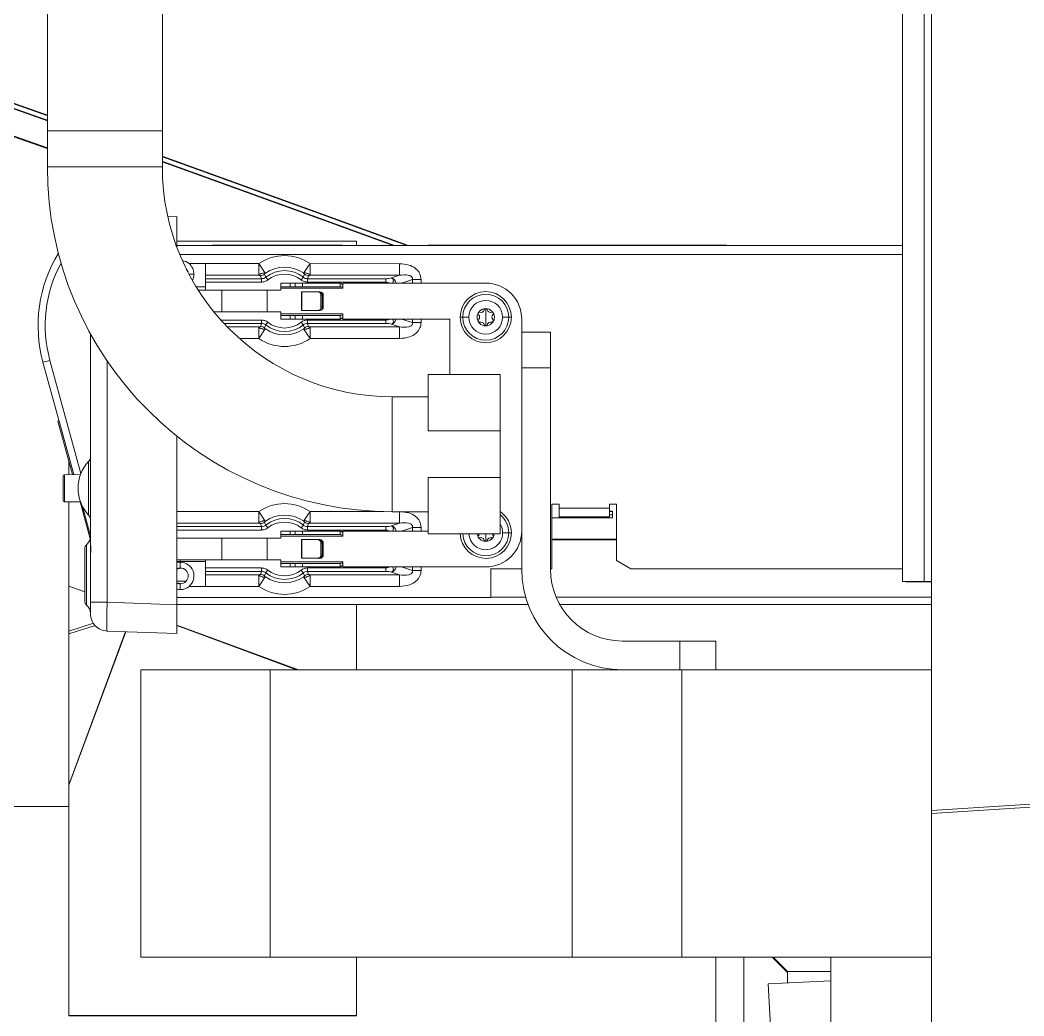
# Model space of a CAD drawing. Header units: millimetres. Extents: x -16985 to -606, y 2122 to 9380.
# Drawn here: x -7580.3 to -7440.7, y 5770 to 5908.6 of the extents above; entities that cross this region are included whole.
import ezdxf

# ---------------------------------------------------------------- set-up
doc = ezdxf.new("R2010")
doc.units = ezdxf.units.MM
doc.linetypes.add('K5LT32768', pattern=[0])
doc.linetypes.add('K5LT_THIN', pattern=[0])

msp = doc.modelspace()

# ---------------------------------------------------------------- linework, layer by layer
at = {"color": 7, "linetype": 'K5LT_THIN', "lineweight": 18}
for p, q in [((-7453.55, 5798.59), (-7453.55, 6956.01)), ((-7457.55, 5830.46), (-7457.55, 6074.58)), ((-7454.55, 5830.48), (-7454.55, 6074.71)), ((-7576.55, 5933.19), (-7576.55, 5893.19)), ((-7560.55, 5893.19), (-7560.55, 5933.19)), ((-7576.55, 5893.19), (-7576.55, 5888.19)), ((-7560.55, 5888.19), (-7560.55, 5893.19)), ((-7559.78, 5881.2), (-7558.55, 5881.25)), ((-7558.55, 5881.25), (-7558.55, 5877.25)), ((-7533.55, 5877.84), (-7558.55, 5877.84)), ((-7533.55, 5877.84), (-7533.55, 5877.25)), ((-7558.55, 5877.05), (-7558.55, 5877.25)), ((-7558.55, 5877.25), (-7457.55, 5877.25)), ((-7553.55, 5877.3), (-7553.55, 5877.25)), ((-7550.55, 5877.3), (-7553.55, 5877.3)), ((-7550.55, 5877.3), (-7550.55, 5877.25)), ((-7538.55, 5877.3), (-7550.55, 5877.3)), ((-7538.55, 5877.3), (-7538.55, 5877.25)), ((-7535.55, 5877.3), (-7538.55, 5877.3)), ((-7535.55, 5877.3), (-7535.55, 5877.25)), ((-7521.55, 5877.3), (-7523.55, 5877.3)), ((-7523.55, 5877.3), (-7523.55, 5877.25)), ((-7521.55, 5877.3), (-7521.55, 5877.25)), ((-7484.05, 5877.3), (-7521.55, 5877.3)), ((-7482.05, 5877.3), (-7484.05, 5877.3)), ((-7484.05, 5877.3), (-7484.05, 5877.25)), ((-7482.05, 5877.3), (-7482.05, 5877.25)), ((-7554.55, 5874.71), (-7556.84, 5874.71)), ((-7547.14, 5874.71), (-7554.55, 5874.71)), ((-7554.55, 5874.71), (-7554.55, 5871.5)), ((-7547.14, 5873.09), (-7547.14, 5874.71)), ((-7547.14, 5874.71), (-7546.22, 5873.37)), ((-7539.97, 5874.71), (-7540.89, 5873.37)), ((-7527.53, 5874.7), (-7539.97, 5874.71)), ((-7539.97, 5873.09), (-7539.97, 5874.71)), ((-7527.53, 5873.09), (-7527.53, 5874.7)), ((-7547.14, 5873.09), (-7554.55, 5873.09)), ((-7554.55, 5872.61), (-7546.76, 5872.61)), ((-7554.55, 5872.13), (-7546.76, 5872.13)), ((-7546.9, 5873.03), (-7546.76, 5872.61)), ((-7546.76, 5872.13), (-7546.76, 5872.61)), ((-7546.34, 5873.22), (-7546.17, 5872.81)), ((-7545.88, 5872.44), (-7546.17, 5872.81)), ((-7544.05, 5872), (-7544.05, 5871.5)), ((-7542.75, 5872), (-7544.05, 5872)), ((-7542.75, 5872), (-7542.75, 5871.5)), ((-7542.05, 5872), (-7542.75, 5872)), ((-7541.05, 5872), (-7542.05, 5872)), ((-7542.05, 5872), (-7542.05, 5871.5)), ((-7541.05, 5872), (-7541.05, 5871.5)), ((-7535.81, 5872), (-7541.05, 5872)), ((-7540.77, 5873.22), (-7540.94, 5872.81)), ((-7540.2, 5873.03), (-7540.35, 5872.61)), ((-7540.35, 5872.61), (-7529.47, 5872.61)), ((-7540.35, 5872.13), (-7540.35, 5872.61)), ((-7540.35, 5872.13), (-7529.47, 5872.13)), ((-7527.53, 5873.09), (-7539.97, 5873.09)), ((-7535.81, 5872), (-7535.81, 5871.5)), ((-7535.43, 5872), (-7535.43, 5871.5)), ((-7515.55, 5872), (-7535.43, 5872)), ((-7529.47, 5872.13), (-7529.47, 5872.61)), ((-7528.67, 5872.72), (-7527.53, 5873.09)), ((-7525.75, 5872.49), (-7524.55, 5872.49)), ((-7524.55, 5872), (-7524.55, 5872.49)), ((-7554.55, 5871.5), (-7555.86, 5871.5)), ((-7555.55, 5871), (-7554.55, 5871)), ((-7555.54, 5871), (-7552.26, 5871)), ((-7554.55, 5871.5), (-7554.55, 5871)), ((-7552.26, 5871), (-7552.26, 5868)), ((-7552.26, 5871), (-7545.95, 5871)), ((-7545.95, 5871), (-7545.95, 5868)), ((-7545.95, 5871), (-7544.05, 5871)), ((-7542.75, 5871.5), (-7544.05, 5871.5)), ((-7544.05, 5871.5), (-7544.05, 5871.3)), ((-7544.05, 5871.3), (-7535.43, 5871.3)), ((-7544.05, 5871.3), (-7544.05, 5871)), ((-7542.05, 5871.5), (-7542.75, 5871.5)), ((-7541.05, 5871.5), (-7542.05, 5871.5)), ((-7541.19, 5868.2), (-7541.19, 5870.8)), ((-7541.12, 5870.8), (-7541.19, 5870.8)), ((-7541.12, 5868.2), (-7541.12, 5870.8)), ((-7541.12, 5870.8), (-7538.94, 5870.8)), ((-7535.81, 5871.5), (-7541.05, 5871.5)), ((-7538.77, 5870.8), (-7538.94, 5870.8)), ((-7538.77, 5870.8), (-7538.65, 5870.8)), ((-7535.43, 5871.4), (-7535.43, 5871.5)), ((-7535.43, 5871.3), (-7535.43, 5871.4)), ((-7538.48, 5868.7), (-7538.48, 5870.3)), ((-7538.3, 5870.3), (-7538.48, 5870.3)), ((-7538.3, 5868.7), (-7538.3, 5870.3)), ((-7538.15, 5870.3), (-7538.15, 5868.7)), ((-7553.38, 5868), (-7552.26, 5868)), ((-7552.26, 5868), (-7545.95, 5868)), ((-7545.95, 5868), (-7544.05, 5868)), ((-7544.05, 5868), (-7544.05, 5867.7)), ((-7544.05, 5867.5), (-7544.05, 5867.7)), ((-7535.43, 5867.7), (-7544.05, 5867.7)), ((-7541.12, 5868.2), (-7541.19, 5868.2)), ((-7541.12, 5868.2), (-7538.94, 5868.2)), ((-7538.77, 5868.2), (-7538.94, 5868.2)), ((-7538.65, 5868.2), (-7538.77, 5868.2)), ((-7538.3, 5868.7), (-7538.48, 5868.7)), ((-7535.43, 5867.7), (-7535.43, 5867.59)), ((-7515.55, 5868.45), (-7515.55, 5867.25)), ((-7546.9, 5865.96), (-7546.76, 5866.38)), ((-7546.76, 5866.86), (-7546.76, 5866.38)), ((-7544.05, 5867), (-7544.05, 5867.5)), ((-7542.75, 5867.5), (-7544.05, 5867.5)), ((-7542.75, 5867), (-7544.05, 5867)), ((-7542.75, 5867.5), (-7542.75, 5867)), ((-7542.05, 5867.5), (-7542.75, 5867.5)), ((-7542.05, 5867), (-7542.75, 5867)), ((-7542.05, 5867.5), (-7542.05, 5867)), ((-7541.05, 5867.5), (-7542.05, 5867.5)), ((-7541.05, 5867), (-7542.05, 5867)), ((-7541.23, 5866.55), (-7540.94, 5866.18)), ((-7535.81, 5867.5), (-7541.05, 5867.5)), ((-7541.05, 5867.5), (-7541.05, 5867)), ((-7535.81, 5867), (-7541.05, 5867)), ((-7529.47, 5866.86), (-7540.35, 5866.86)), ((-7540.35, 5866.86), (-7540.35, 5866.38)), ((-7529.47, 5866.38), (-7540.35, 5866.38)), ((-7540.2, 5865.96), (-7540.35, 5866.38)), ((-7535.81, 5867), (-7535.81, 5867.5)), ((-7535.43, 5867.59), (-7535.43, 5867.5)), ((-7535.43, 5867.5), (-7535.43, 5867)), ((-7535.43, 5867), (-7520.55, 5867)), ((-7529.47, 5866.86), (-7529.47, 5866.38)), ((-7527.53, 5865.9), (-7528.67, 5866.27)), ((-7525.75, 5866.51), (-7524.55, 5866.51)), ((-7524.55, 5866.5), (-7524.55, 5867)), ((-7520.55, 5867), (-7520.55, 5859.28)), ((-7519.11, 5867.25), (-7518.76, 5867.25)), ((-7518.76, 5867.25), (-7517.9, 5867.25)), ((-7515.55, 5866.05), (-7515.55, 5867.25)), ((-7512.35, 5867.25), (-7513.2, 5867.25)), ((-7512, 5867.25), (-7512.35, 5867.25)), ((-7510.55, 5865.19), (-7510.55, 5867)), ((-7570.55, 5836.2), (-7570.55, 5864.95)), ((-7547.14, 5865.9), (-7547.14, 5864.29)), ((-7547.14, 5864.29), (-7546.22, 5865.62)), ((-7546.34, 5865.77), (-7546.17, 5866.18)), ((-7540.77, 5865.77), (-7540.94, 5866.18)), ((-7539.97, 5864.29), (-7540.89, 5865.62)), ((-7539.97, 5865.9), (-7539.97, 5864.29)), ((-7539.97, 5865.9), (-7527.53, 5865.9)), ((-7527.53, 5865.9), (-7527.53, 5864.29)), ((-7510.55, 5865.19), (-7506.55, 5865.19)), ((-7510.55, 5860.19), (-7510.55, 5865.19)), ((-7506.55, 5865.19), (-7506.55, 5860.19)), ((-7539.97, 5864.29), (-7527.53, 5864.29)), ((-7577.39, 5861.94), (-7577.39, 5861.94)), ((-7576.19, 5861.25), (-7577.16, 5860.99)), ((-7572.88, 5845.34), (-7577.16, 5860.99)), ((-7513.55, 5859.28), (-7523.55, 5859.28)), ((-7510.55, 5832.19), (-7510.55, 5860.19)), ((-7506.55, 5860.19), (-7510.55, 5860.19)), ((-7506.55, 5832.19), (-7506.55, 5860.19)), ((-7523.55, 5856.19), (-7528.55, 5856.19)), ((-7575.08, 5852.8), (-7574.93, 5852.84)), ((-7573.03, 5845.34), (-7575.08, 5852.8)), ((-7523.55, 5851.44), (-7513.55, 5851.44)), ((-7513.55, 5844.93), (-7513.55, 5851.44)), ((-7558.55, 5827.24), (-7558.55, 5850.72)), ((-7573.55, 5845.33), (-7573.55, 5847.24)), ((-7570.82, 5839.71), (-7570.82, 5847.18)), ((-7571.95, 5845.35), (-7574.16, 5845.33)), ((-7574.16, 5841.57), (-7574.16, 5845.33)), ((-7574.35, 5841.77), (-7574.35, 5845.13)), ((-7513.55, 5844.93), (-7523.55, 5844.93)), ((-7574.16, 5841.57), (-7571.95, 5841.55)), ((-7573.55, 5799.17), (-7573.55, 5841.56)), ((-7571.91, 5841.24), (-7572, 5841.55)), ((-7570.59, 5836.4), (-7571.91, 5841.24)), ((-7505.35, 5841.25), (-7506.35, 5841.25)), ((-7506.35, 5841.25), (-7506.35, 5832.25)), ((-7505.35, 5840.7), (-7505.35, 5841.25)), ((-7497.35, 5841.25), (-7498.35, 5841.25)), ((-7498.35, 5841.25), (-7498.35, 5840.7)), ((-7497.35, 5833.4), (-7497.35, 5841.25)), ((-7570.55, 5836.83), (-7571.67, 5840.93)), ((-7547.14, 5838.59), (-7547.14, 5840.21)), ((-7547.14, 5840.21), (-7546.22, 5838.87)), ((-7539.97, 5840.21), (-7540.89, 5838.87)), ((-7539.97, 5838.59), (-7539.97, 5840.21)), ((-7528.55, 5840.19), (-7523.55, 5840.19)), ((-7527.53, 5838.59), (-7527.53, 5840.2)), ((-7505.35, 5840.7), (-7498.35, 5840.7)), ((-7505.35, 5839.45), (-7505.35, 5840.7)), ((-7498.35, 5840.7), (-7498.35, 5839.45)), ((-7498.35, 5840.24), (-7497.91, 5840.24)), ((-7498.35, 5840.2), (-7497.91, 5840.2)), ((-7498.35, 5839.76), (-7497.91, 5839.76)), ((-7498.35, 5839.76), (-7497.91, 5839.76)), ((-7497.91, 5840.24), (-7497.91, 5839.35)), ((-7546.9, 5838.53), (-7546.76, 5838.11)), ((-7546.34, 5838.72), (-7546.17, 5838.31)), ((-7540.77, 5838.72), (-7540.94, 5838.31)), ((-7540.2, 5838.53), (-7540.35, 5838.11)), ((-7527.53, 5838.59), (-7539.97, 5838.59)), ((-7528.67, 5838.22), (-7527.53, 5838.59)), ((-7497.91, 5839.35), (-7506.35, 5839.35)), ((-7505.35, 5839.45), (-7498.35, 5839.45)), ((-7504.68, 5839.45), (-7504.68, 5839.35)), ((-7499.68, 5839.35), (-7499.68, 5839.45)), ((-7499.68, 5839.45), (-7499.68, 5839.35)), ((-7546.76, 5837.63), (-7546.76, 5838.11)), ((-7545.88, 5837.94), (-7546.17, 5838.31)), ((-7544.05, 5837.5), (-7544.05, 5837)), ((-7542.75, 5837.5), (-7544.05, 5837.5)), ((-7542.75, 5837), (-7544.05, 5837)), ((-7544.05, 5837), (-7544.05, 5836.8)), ((-7542.75, 5837.5), (-7542.75, 5837)), ((-7542.05, 5837.5), (-7542.75, 5837.5)), ((-7542.05, 5837), (-7542.75, 5837)), ((-7542.05, 5837.5), (-7542.05, 5837)), ((-7541.05, 5837.5), (-7542.05, 5837.5)), ((-7541.05, 5837), (-7542.05, 5837)), ((-7541.05, 5837.5), (-7541.05, 5837)), ((-7535.81, 5837.5), (-7541.05, 5837.5)), ((-7535.81, 5837), (-7541.05, 5837)), ((-7540.35, 5838.11), (-7529.47, 5838.11)), ((-7540.35, 5837.63), (-7540.35, 5838.11)), ((-7540.35, 5837.63), (-7529.47, 5837.63)), ((-7535.81, 5837.5), (-7535.81, 5837)), ((-7535.43, 5837.5), (-7523.55, 5837.5)), ((-7535.43, 5837), (-7535.43, 5837.5)), ((-7535.43, 5836.9), (-7535.43, 5837)), ((-7529.47, 5837.63), (-7529.47, 5838.11)), ((-7525.75, 5837.99), (-7524.55, 5837.99)), ((-7524.55, 5837.5), (-7524.55, 5837.99)), ((-7513.55, 5837.1), (-7523.55, 5837.1)), ((-7515.55, 5836.05), (-7515.55, 5837.1)), ((-7512.35, 5837.25), (-7513.2, 5837.25)), ((-7512, 5837.25), (-7512.35, 5837.25)), ((-7571.08, 5835.59), (-7571.08, 5827.2)), ((-7570.55, 5835), (-7570.55, 5836.21)), ((-7558.55, 5836.5), (-7552.26, 5836.5)), ((-7552.26, 5836.5), (-7552.26, 5833.5)), ((-7552.26, 5836.5), (-7545.95, 5836.5)), ((-7545.95, 5836.5), (-7545.95, 5833.5)), ((-7545.95, 5836.5), (-7544.05, 5836.5)), ((-7535.43, 5836.8), (-7544.05, 5836.8)), ((-7544.05, 5836.5), (-7544.05, 5836.8)), ((-7541.19, 5836.3), (-7541.19, 5833.7)), ((-7541.12, 5836.3), (-7541.19, 5836.3)), ((-7541.12, 5836.3), (-7541.12, 5833.7)), ((-7541.12, 5836.3), (-7538.94, 5836.3)), ((-7538.77, 5836.3), (-7538.94, 5836.3)), ((-7538.65, 5836.3), (-7538.77, 5836.3)), ((-7538.48, 5835.8), (-7538.48, 5834.2)), ((-7538.3, 5835.8), (-7538.48, 5835.8)), ((-7538.3, 5835.8), (-7538.3, 5834.2)), ((-7538.15, 5834.2), (-7538.15, 5835.8)), ((-7535.43, 5836.8), (-7535.43, 5836.9)), ((-7571.35, 5834.99), (-7571.35, 5827.81)), ((-7570.55, 5833.79), (-7570.55, 5835)), ((-7538.3, 5834.2), (-7538.48, 5834.2)), ((-7570.55, 5827.58), (-7570.55, 5833.79)), ((-7558.55, 5833.5), (-7552.26, 5833.5)), ((-7558.55, 5833.25), (-7554.55, 5833.25)), ((-7558.05, 5833.25), (-7558.05, 5833.5)), ((-7554.55, 5833.25), (-7558.05, 5833.25)), ((-7558.05, 5833.15), (-7558.05, 5832.35)), ((-7554.55, 5833.25), (-7554.55, 5833.5)), ((-7554.55, 5833.25), (-7554.55, 5829.79)), ((-7552.26, 5833.5), (-7545.95, 5833.5)), ((-7545.95, 5833.5), (-7544.05, 5833.5)), ((-7544.05, 5833.2), (-7544.05, 5833.5)), ((-7544.05, 5833), (-7544.05, 5833.2)), ((-7544.05, 5833.2), (-7535.43, 5833.2)), ((-7544.05, 5832.5), (-7544.05, 5833)), ((-7542.75, 5833), (-7544.05, 5833)), ((-7542.75, 5833), (-7542.75, 5832.5)), ((-7542.05, 5833), (-7542.75, 5833)), ((-7542.05, 5833), (-7542.05, 5832.5)), ((-7541.05, 5833), (-7542.05, 5833)), ((-7541.12, 5833.7), (-7541.19, 5833.7)), ((-7541.12, 5833.7), (-7538.94, 5833.7)), ((-7535.81, 5833), (-7541.05, 5833)), ((-7541.05, 5833), (-7541.05, 5832.5)), ((-7538.77, 5833.7), (-7538.94, 5833.7)), ((-7538.77, 5833.7), (-7538.65, 5833.7)), ((-7535.81, 5832.5), (-7535.81, 5833)), ((-7535.43, 5833.2), (-7535.43, 5833.09)), ((-7535.43, 5833.09), (-7535.43, 5833)), ((-7535.43, 5832.5), (-7535.43, 5833)), ((-7497.35, 5833.4), (-7495.35, 5832.25)), ((-7546.76, 5832.36), (-7554.55, 5832.36)), ((-7546.76, 5831.88), (-7554.55, 5831.88)), ((-7554.55, 5831.4), (-7547.14, 5831.4)), ((-7547.14, 5831.4), (-7547.14, 5829.79)), ((-7546.9, 5831.46), (-7546.76, 5831.88)), ((-7546.76, 5832.36), (-7546.76, 5831.88)), ((-7546.34, 5831.27), (-7546.17, 5831.68)), ((-7542.75, 5832.5), (-7544.05, 5832.5)), ((-7542.05, 5832.5), (-7542.75, 5832.5)), ((-7541.05, 5832.5), (-7542.05, 5832.5)), ((-7541.23, 5832.05), (-7540.94, 5831.68)), ((-7535.81, 5832.5), (-7541.05, 5832.5)), ((-7540.77, 5831.27), (-7540.94, 5831.68)), ((-7529.47, 5832.36), (-7540.35, 5832.36)), ((-7540.35, 5832.36), (-7540.35, 5831.88)), ((-7529.47, 5831.88), (-7540.35, 5831.88)), ((-7540.2, 5831.46), (-7540.35, 5831.88)), ((-7539.97, 5831.4), (-7539.97, 5829.79)), ((-7539.97, 5831.4), (-7527.53, 5831.4)), ((-7515.55, 5832.5), (-7535.43, 5832.5)), ((-7529.47, 5832.36), (-7529.47, 5831.88)), ((-7527.53, 5831.4), (-7528.67, 5831.77)), ((-7527.53, 5831.4), (-7527.53, 5829.79)), ((-7525.75, 5832.01), (-7524.55, 5832.01)), ((-7524.55, 5832), (-7524.55, 5832.5)), ((-7514.85, 5832.25), (-7510.55, 5832.25)), ((-7514.85, 5828.25), (-7514.85, 5832.25)), ((-7506.55, 5832.25), (-7506.35, 5832.25)), ((-7495.35, 5832.25), (-7457.55, 5832.25)), ((-7557.21, 5830.54), (-7558.55, 5830.54)), ((-7558.05, 5829.35), (-7558.05, 5830.15)), ((-7547.14, 5829.79), (-7546.22, 5831.12)), ((-7539.97, 5829.79), (-7540.89, 5831.12)), ((-7454.55, 5830.46), (-7454.55, 5830.48)), ((-7571.35, 5829.04), (-7573.55, 5829.83)), ((-7556.84, 5829.79), (-7554.55, 5829.79)), ((-7554.55, 5829.79), (-7547.14, 5829.79)), ((-7539.97, 5829.79), (-7527.53, 5829.79)), ((-7570.55, 5827.58), (-7568.24, 5827.58)), ((-7570.55, 5825.98), (-7570.55, 5827.58)), ((-7568.24, 5827.58), (-7558.55, 5827.24)), ((-7558.55, 5828.25), (-7514.85, 5828.25)), ((-7509.66, 5827.27), (-7558.55, 5827.27)), ((-7553.95, 5827.26), (-7558.55, 5827.26)), ((-7558.55, 5827.24), (-7558.55, 5823.25)), ((-7553.95, 5827.26), (-7552.7, 5827.26)), ((-7553.95, 5827.26), (-7553.95, 5827.26)), ((-7536.7, 5827.26), (-7552.7, 5827.26)), ((-7536.7, 5827.26), (-7535.45, 5827.26)), ((-7509.66, 5827.26), (-7535.45, 5827.26)), ((-7535.45, 5827.26), (-7535.45, 5827.26)), ((-7533.55, 5827.26), (-7533.55, 5818.19)), ((-7453.55, 5827.27), (-7505.26, 5827.27)), ((-7453.55, 5827.26), (-7505.26, 5827.26)), ((-7573.55, 5823.56), (-7570.12, 5824.69)), ((-7573.55, 5823.17), (-7569.91, 5824.36)), ((-7541.61, 5818.19), (-7558.55, 5824.39)), ((-7541.86, 5818.19), (-7558.55, 5824.37)), ((-7565.67, 5823.5), (-7573.55, 5802.19)), ((-7565.65, 5823.49), (-7573.55, 5802.15)), ((-7568.24, 5823.58), (-7558.55, 5823.25)), ((-7488.55, 5822.19), (-7496.55, 5822.19)), ((-7488.55, 5818.19), (-7488.55, 5822.19)), ((-7488.55, 5822.19), (-7483.55, 5822.19)), ((-7483.55, 5822.19), (-7483.55, 5818.19)), ((-7563.55, 5818.19), (-7563.55, 5778.19)), ((-7545.55, 5818.19), (-7563.55, 5818.19)), ((-7545.55, 5818.19), (-7545.55, 5778.19)), ((-7503.55, 5818.19), (-7545.55, 5818.19)), ((-7503.55, 5818.19), (-7503.55, 5778.19)), ((-7488.27, 5818.19), (-7503.55, 5818.19)), ((-7488.27, 5818.19), (-7488.27, 5778.19)), ((-7453.55, 5818.19), (-7488.27, 5818.19)), ((-7392.35, 5802.54), (-7453.55, 5798.59)), ((-7453.55, 5798.19), (-7392.35, 5802.15)), ((-7740.5, 5799.17), (-7573.55, 5799.17)), ((-7573.55, 5770.04), (-7573.55, 5799.17)), ((-7453.55, 5798.19), (-7453.55, 5798.59)), ((-7453.55, 4757.04), (-7453.55, 5798.19)), ((-7545.55, 5778.19), (-7563.55, 5778.19)), ((-7503.55, 5778.19), (-7545.55, 5778.19)), ((-7533.55, 5778.19), (-7533.55, 5770.04)), ((-7488.27, 5778.19), (-7503.55, 5778.19)), ((-7453.55, 5778.19), (-7488.27, 5778.19)), ((-7483.55, 5778.19), (-7483.55, 5762.56)), ((-7475.7, 5778.19), (-7473.55, 5776.05)), ((-7473.55, 5776.19), (-7475.55, 5778.19)), ((-7467.52, 5449.19), (-7467.52, 5778.19)), ((-7467.52, 5778.19), (-7453.55, 5778.19)), ((-7467.52, 5776.19), (-7473.55, 5776.19)), ((-7473.55, 5776.05), (-7473.55, 5774.6)), ((-7476.25, 5774.46), (-7467.52, 5774.92)), ((-7471.49, 5683.64), (-7476.25, 5774.46)), ((-7573.55, 5770.07), (-7533.55, 5770.07)), ((-7533.55, 5770.04), (-7573.55, 5770.04))]:
    msp.add_line(p, q, dxfattribs=at)
at = {"color": 8, "linetype": 'K5LT32768', "lineweight": 15, "true_color": 0x808080}
for p, q in [((-7576.55, 5893.19), (-7560.55, 5893.19)), ((-7576.55, 5888.19), (-7560.55, 5888.19)), ((-7558.63, 5877.25), (-7558.55, 5877.25)), ((-7558.14, 5876), (-7457.55, 5876)), ((-7556.15, 5873.25), (-7556.85, 5873.25)), ((-7527.26, 5872), (-7525.75, 5872.49)), ((-7525.75, 5872), (-7525.75, 5872.49)), ((-7546.76, 5866.86), (-7552.41, 5866.86)), ((-7546.76, 5866.38), (-7551.98, 5866.38)), ((-7525.75, 5866.51), (-7527.26, 5867)), ((-7525.75, 5866.51), (-7525.75, 5867)), ((-7551.52, 5865.9), (-7547.14, 5865.9)), ((-7549.83, 5864.29), (-7547.14, 5864.29)), ((-7576.19, 5861.25), (-7571.89, 5845.5)), ((-7568.24, 5827.58), (-7568.24, 5861.18)), ((-7528.55, 5840.19), (-7528.55, 5856.19)), ((-7547.14, 5840.21), (-7558.55, 5840.21)), ((-7529.8, 5840.2), (-7539.97, 5840.21)), ((-7547.14, 5838.59), (-7558.55, 5838.59)), ((-7558.55, 5838.11), (-7546.76, 5838.11)), ((-7558.55, 5837.63), (-7546.76, 5837.63)), ((-7527.26, 5837.5), (-7525.75, 5837.99)), ((-7525.75, 5837.5), (-7525.75, 5837.99)), ((-7497.35, 5836.36), (-7506.35, 5836.36)), ((-7497.35, 5836.27), (-7506.35, 5836.27)), ((-7558.55, 5833.08), (-7558.05, 5833.15)), ((-7525.75, 5832.01), (-7527.26, 5832.5)), ((-7525.75, 5832.01), (-7525.75, 5832.5)), ((-7553.95, 5827.26), (-7553.95, 5827.26)), ((-7510, 5828.27), (-7514.85, 5828.27)), ((-7453.55, 5828.27), (-7505.76, 5828.27)), ((-7479.65, 5762.76), (-7479.65, 5778.19))]:
    msp.add_line(p, q, dxfattribs=at)
at = {"color": 7, "linetype": 'K5LT_THIN', "const_width": 0.18}
for points in [[(-7576.55, 5895.34), (-7580.26, 5896.65), (-7622.75, 5911.52), (-7665.38, 5926.02), (-7708.12, 5940.16), (-7750.99, 5953.93), (-7793.97, 5967.33), (-7837.07, 5980.37), (-7880.27, 5993.03), (-7923.58, 6005.32), (-7967, 6017.24), (-8010.52, 6028.79), (-8054.13, 6039.96), (-8097.84, 6050.76), (-8141.64, 6061.19), (-8185.53, 6071.24), (-8229.5, 6080.91), (-8269.55, 6089.38)], [(-7576.55, 5894.63), (-7580.25, 5895.94), (-7622.75, 5910.81), (-7665.37, 5925.31), (-7708.11, 5939.45), (-7750.98, 5953.22), (-7793.96, 5966.62), (-7837.05, 5979.65), (-7880.26, 5992.32), (-7923.57, 6004.61), (-7966.98, 6016.53), (-8010.5, 6028.07), (-8054.11, 6039.25), (-8097.82, 6050.05), (-8141.61, 6060.47), (-8185.5, 6070.52), (-8229.47, 6080.19), (-8269.55, 6088.66)], [(-7576.55, 5890.79), (-7616.33, 5904.74), (-7659.23, 5919.39), (-7702.26, 5933.67), (-7745.42, 5947.58), (-7788.68, 5961.11), (-7832.07, 5974.27), (-7875.57, 5987.06), (-7919.17, 5999.47), (-7962.89, 6011.5), (-8006.7, 6023.15), (-8050.61, 6034.43), (-8094.62, 6045.32), (-8138.73, 6055.83), (-8182.92, 6065.97), (-8227.19, 6075.71), (-8269.55, 6084.67)], [(-8269.55, 6084.64), (-8227.19, 6075.69), (-8182.92, 6065.94), (-8138.73, 6055.81), (-8094.62, 6045.29), (-8050.61, 6034.4), (-8006.7, 6023.13), (-7962.89, 6011.47), (-7919.17, 5999.44), (-7875.57, 5987.03), (-7832.07, 5974.25), (-7788.68, 5961.09), (-7745.42, 5947.55), (-7702.26, 5933.65), (-7659.23, 5919.37), (-7616.33, 5904.71), (-7576.55, 5890.76)], [(-7526.48, 5877.25), (-7537.89, 5881.42), (-7560.55, 5889.62)], [(-7528.4, 5877.25), (-7537.89, 5880.71), (-7560.55, 5888.91)], [(-7557.22, 5873.96), (-7557.04, 5873.67), (-7556.98, 5873.5)], [(-7558.55, 5832.23), (-7558.48, 5832.26), (-7558.05, 5832.35)], [(-7558.05, 5830.15), (-7558.48, 5830.23), (-7558.55, 5830.27)]]:
    msp.add_lwpolyline(points, dxfattribs=at)
at = {"color": 7, "linetype": 'K5LT_THIN', "lineweight": 18}
for centre, radius, start, end in [((-7528.55, 5888.19), 48, 180, 270), ((-7528.55, 5888.19), 32, 180, 270), ((-7558.51, 5866.09), 19.33, 148.6459, 195.2915), ((-7558.05, 5873.25), 1.9, 0, 50.2067), ((-7543.55, 5869.5), 6.32, 55.4809, 124.5191), ((-7543.55, 5869.5), 4.71, 55.4809, 124.5191), ((-7543.55, 5869.5), 4.23, 51.7152, 128.2848), ((-7543.55, 5869.5), 3.75, 51.7152, 128.2849), ((-7515.55, 5867), 5, 0, 90), ((-7538.96, 5870.31), 0.485, 358.1884, 88.0659), ((-7538.78, 5870.31), 0.485, 358.1884, 88.0659), ((-7538.65, 5870.3), 0.5, 0, 90), ((-7515.55, 5867.25), 3.56, 0, 180), ((-7515.55, 5867.25), 3.2, 0, 180), ((-7515.55, 5867.25), 2.35, 90, 270), ((-7515.55, 5867.25), 2.35, 270, 90), ((-7538.96, 5868.68), 0.485, 271.9341, 1.8116), ((-7538.78, 5868.68), 0.485, 271.9341, 1.8116), ((-7538.65, 5868.7), 0.5, 270, 0), ((-7515.55, 5867.25), 1.2, 90, 270), ((-7516.42, 5867.75), 0.195, 150, 226.424), ((-7516.42, 5867.75), 0.195, 72.9244, 150), ((-7516.23, 5868.39), 0.48, 252.9244, 346.7687), ((-7515.55, 5868.24), 0.21, 90, 166.7687), ((-7515.55, 5867.25), 1.2, 270, 90), ((-7515.55, 5868.24), 0.21, 12.3525, 90), ((-7514.9, 5868.38), 0.456, 192.3525, 287.534), ((-7514.7, 5867.74), 0.215, 30, 107.534), ((-7514.7, 5867.74), 0.215, 312.2338, 30), ((-7543.55, 5869.5), 3.75, 231.7152, 308.2848), ((-7515.55, 5867.25), 3.56, 180, 0), ((-7515.55, 5867.25), 3.2, 180, 0), ((-7516.42, 5866.74), 0.195, 133.576, 210), ((-7516.42, 5866.74), 0.195, 210, 287.3106), ((-7516.9, 5867.25), 0.498, 313.576, 46.424), ((-7516.23, 5866.11), 0.474, 13.1099, 107.3106), ((-7514.9, 5866.12), 0.45, 72.2338, 167.7662), ((-7514.7, 5866.75), 0.215, 252.2338, 330), ((-7514.25, 5867.25), 0.45, 132.2338, 227.7662), ((-7514.7, 5866.75), 0.215, 330, 47.7662), ((-7543.55, 5869.5), 4.71, 235.4809, 304.5191), ((-7543.55, 5869.5), 4.23, 231.7152, 308.2848), ((-7515.55, 5866.26), 0.215, 193.1099, 270), ((-7515.55, 5866.26), 0.215, 270, 347.7662), ((-7543.55, 5869.5), 6.32, 235.4809, 304.5191), ((-7566.78, 5843.45), 5.5, 137.2098, 180), ((-7571.55, 5847.86), 1, 317.2096, 359.9996), ((-7574.15, 5845.13), 0.2, 90.5, 180.0023), ((-7566.78, 5843.45), 5.5, 180, 222.7902), ((-7574.15, 5841.77), 0.2, 179.9977, 269.5), ((-7543.55, 5835), 6.32, 55.4809, 124.5191), ((-7571.55, 5839.03), 1, 0.0004, 42.7904), ((-7543.55, 5835), 4.71, 55.4809, 124.5191), ((-7543.55, 5835), 4.23, 51.7152, 128.2848), ((-7543.55, 5835), 3.75, 51.7152, 128.2849), ((-7515.55, 5837.25), 2.35, 270, 29.8749), ((-7515.55, 5837.25), 2.35, 183.6429, 270), ((-7515.55, 5837.25), 1.2, 187.1478, 270), ((-7516.9, 5837.25), 0.498, 313.576, 342.5503), ((-7515.55, 5837.5), 5, 270, 0), ((-7515.55, 5837.25), 1.2, 270, 352.8522), ((-7514.25, 5837.25), 0.45, 199.3788, 227.7662), ((-7570.55, 5834.99), 0.8, 130.8657, 180), ((-7572.07, 5836.74), 1.51, 310.8657, 0), ((-7538.96, 5835.81), 0.485, 358.1884, 88.0659), ((-7538.78, 5835.81), 0.485, 358.1884, 88.0659), ((-7538.65, 5835.8), 0.5, 0, 90), ((-7516.42, 5836.74), 0.195, 133.576, 210), ((-7516.42, 5836.74), 0.195, 210, 287.3106), ((-7516.23, 5836.11), 0.474, 13.1099, 107.3106), ((-7515.55, 5836.26), 0.215, 193.1099, 270), ((-7515.55, 5836.26), 0.215, 270, 347.7662), ((-7514.9, 5836.12), 0.45, 72.2338, 167.7662), ((-7514.7, 5836.75), 0.215, 252.2338, 330), ((-7514.7, 5836.75), 0.215, 330, 47.7662), ((-7538.96, 5834.18), 0.485, 271.9341, 1.8116), ((-7538.78, 5834.18), 0.485, 271.9341, 1.8116), ((-7538.65, 5834.2), 0.5, 270, 0), ((-7558.05, 5831.25), 1.9, 309.7933, 90), ((-7558.05, 5831.25), 1.1, 270, 90), ((-7543.55, 5835), 4.23, 231.7152, 308.2848), ((-7543.55, 5835), 3.75, 231.7152, 308.2848), ((-7496.55, 5832.19), 14, 180, 270), ((-7496.55, 5832.19), 10, 180, 270), ((-7558.05, 5831.25), 1.1, 242.9643, 271.0438), ((-7543.55, 5835), 4.71, 235.4809, 304.5191), ((-7454.19, 5990.36), 159.94, 268.7959, 270.229), ((-7453.65, 5858.82), 28.37, 268.1744, 270.1941), ((-7558.05, 5831.25), 1.9, 270, 309.7933), ((-7543.55, 5835), 6.32, 235.4809, 304.5191), ((-7570.55, 5827.81), 0.8, 180, 229.1343), ((-7572.07, 5826.06), 1.51, 0, 49.1343)]:
    msp.add_arc(centre, radius, start, end, dxfattribs=at)
at = {"color": 8, "linetype": 'K5LT32768', "lineweight": 15, "true_color": 0x808080}
for centre, radius, start, end in [((-7558.51, 5866.09), 18.33, 151.6649, 195.2915), ((-7558.05, 5873.25), 1.9, 50.2067, 81.3006), ((-7558.05, 5873.25), 1.9, 332.4196, 0), ((-7529.06, 5871.72), 1.08, 15.0021, 68.8736), ((-7529.06, 5867.27), 1.08, 291.1264, 344.9979), ((-7515.55, 5837.25), 3.56, 0, 55.7881), ((-7515.55, 5837.25), 3.2, 0, 51.3687), ((-7529.06, 5837.22), 1.08, 15.0021, 68.8736), ((-7515.55, 5837.25), 3.56, 182.4058, 0), ((-7515.55, 5837.25), 3.2, 182.6715, 0), ((-7529.06, 5832.77), 1.08, 291.1264, 344.9979), ((-7558.05, 5831.25), 1.9, 254.7425, 270)]:
    msp.add_arc(centre, radius, start, end, dxfattribs=at)
at = {"color": 7, "linetype": 'K5LT_THIN', "lineweight": 18}
for points, knots in [([(-7524.55, 5872.49), (-7524.59, 5872.79), (-7524.65, 5873.24), (-7525, 5873.75), (-7525.47, 5874.2), (-7526.33, 5874.6), (-7527.1, 5874.67), (-7527.53, 5874.7)], [0, 0, 0, 0, 0.215112, 0.327472, 0.441254, 0.685983, 1, 1, 1, 1]), ([(-7547.14, 5873.09), (-7547.13, 5873.11), (-7547.12, 5873.15), (-7547.02, 5873.22), (-7546.89, 5873.29), (-7546.72, 5873.35), (-7546.54, 5873.4), (-7546.4, 5873.41), (-7546.27, 5873.41), (-7546.24, 5873.39), (-7546.22, 5873.37)], [0, 0, 0, 0, 0.125669, 0.249456, 0.374021, 0.500357, 0.626058, 0.751053, 0.874857, 1, 1, 1, 1]), ([(-7546.22, 5873.37), (-7546.24, 5873.36), (-7546.28, 5873.33), (-7546.31, 5873.29), (-7546.34, 5873.25), (-7546.34, 5873.23), (-7546.34, 5873.22)], [0, 0, 0, 0, 0.241401, 0.495713, 0.75187, 1, 1, 1, 1]), ([(-7540.89, 5873.37), (-7540.89, 5873.38), (-7540.88, 5873.4), (-7540.82, 5873.41), (-7540.72, 5873.42), (-7540.56, 5873.4), (-7540.39, 5873.35), (-7540.25, 5873.31), (-7540.16, 5873.26), (-7540.08, 5873.21), (-7540, 5873.15), (-7539.98, 5873.11), (-7539.97, 5873.09)], [0, 0, 0, 0, 0.031818, 0.126845, 0.249966, 0.374832, 0.50022, 0.626027, 0.685882, 0.75143, 0.87511, 1, 1, 1, 1]), ([(-7540.89, 5873.37), (-7540.87, 5873.36), (-7540.83, 5873.33), (-7540.8, 5873.29), (-7540.77, 5873.25), (-7540.77, 5873.23), (-7540.77, 5873.22)], [0, 0, 0, 0, 0.243242, 0.497579, 0.752595, 1, 1, 1, 1]), ([(-7547.14, 5873.09), (-7547.11, 5873.09), (-7547.06, 5873.09), (-7546.98, 5873.07), (-7546.94, 5873.06), (-7546.91, 5873.04), (-7546.91, 5873.03), (-7546.9, 5873.03)], [0, 0, 0, 0, 0.251281, 0.508541, 0.758579, 0.881971, 1, 1, 1, 1]), ([(-7546.17, 5872.81), (-7546.26, 5872.75), (-7546.44, 5872.63), (-7546.65, 5872.62), (-7546.76, 5872.61)], [0, 0, 0, 0, 0.500881, 1, 1, 1, 1]), ([(-7545.88, 5872.44), (-7546.01, 5872.35), (-7546.28, 5872.17), (-7546.6, 5872.15), (-7546.76, 5872.13)], [0, 0, 0, 0, 0.50002, 1, 1, 1, 1]), ([(-7541.23, 5872.44), (-7541.2, 5872.48), (-7541.13, 5872.56), (-7541.05, 5872.67), (-7540.97, 5872.76), (-7540.95, 5872.8), (-7540.94, 5872.81)], [0, 0, 0, 0, 0.236413, 0.499787, 0.749893, 1, 1, 1, 1]), ([(-7540.35, 5872.13), (-7540.51, 5872.15), (-7540.83, 5872.17), (-7541.1, 5872.35), (-7541.23, 5872.44)], [0, 0, 0, 0, 0.500035, 1, 1, 1, 1]), ([(-7540.35, 5872.61), (-7540.45, 5872.62), (-7540.67, 5872.63), (-7540.85, 5872.75), (-7540.94, 5872.81)], [0, 0, 0, 0, 0.499988, 1, 1, 1, 1]), ([(-7539.97, 5873.09), (-7540, 5873.09), (-7540.05, 5873.09), (-7540.13, 5873.07), (-7540.17, 5873.06), (-7540.2, 5873.04), (-7540.2, 5873.03), (-7540.2, 5873.03)], [0, 0, 0, 0, 0.250288, 0.507229, 0.758023, 0.880545, 1, 1, 1, 1]), ([(-7535.43, 5871.67), (-7535.48, 5871.74), (-7535.57, 5871.88), (-7535.7, 5871.98), (-7535.77, 5871.99), (-7535.81, 5872)], [0, 0, 0, 0, 0.376448, 0.753105, 1, 1, 1, 1]), ([(-7528.67, 5872.72), (-7528.79, 5872.69), (-7528.97, 5872.65), (-7529.25, 5872.61), (-7529.39, 5872.61), (-7529.47, 5872.61)], [0, 0, 0, 0, 0.506017, 0.752771, 1, 1, 1, 1]), ([(-7525.75, 5872.49), (-7525.75, 5872.52), (-7525.73, 5872.59), (-7525.74, 5872.69), (-7525.78, 5872.78), (-7525.87, 5872.9), (-7526.04, 5873.01), (-7526.6, 5873.19), (-7527.11, 5873.14), (-7527.53, 5873.09)], [0, 0, 0, 0, 0.044592, 0.088292, 0.133049, 0.179489, 0.280752, 0.395708, 1, 1, 1, 1]), ([(-7546.76, 5866.86), (-7546.6, 5866.85), (-7546.28, 5866.82), (-7546.01, 5866.64), (-7545.88, 5866.55)], [0, 0, 0, 0, 0.500035, 1, 1, 1, 1]), ([(-7546.76, 5866.38), (-7546.65, 5866.38), (-7546.44, 5866.36), (-7546.26, 5866.24), (-7546.17, 5866.18)], [0, 0, 0, 0, 0.499988, 1, 1, 1, 1]), ([(-7545.88, 5866.55), (-7545.91, 5866.51), (-7545.97, 5866.43), (-7546.06, 5866.32), (-7546.13, 5866.23), (-7546.16, 5866.2), (-7546.17, 5866.18)], [0, 0, 0, 0, 0.236413, 0.499787, 0.749893, 1, 1, 1, 1]), ([(-7541.23, 5866.55), (-7541.1, 5866.64), (-7540.83, 5866.82), (-7540.51, 5866.85), (-7540.35, 5866.86)], [0, 0, 0, 0, 0.50002, 1, 1, 1, 1]), ([(-7540.94, 5866.18), (-7540.85, 5866.24), (-7540.67, 5866.36), (-7540.45, 5866.38), (-7540.35, 5866.38)], [0, 0, 0, 0, 0.499906, 1, 1, 1, 1]), ([(-7535.43, 5867.33), (-7535.48, 5867.26), (-7535.57, 5867.12), (-7535.7, 5867.01), (-7535.77, 5867), (-7535.81, 5867)], [0, 0, 0, 0, 0.376448, 0.753105, 1, 1, 1, 1]), ([(-7528.67, 5866.27), (-7528.79, 5866.3), (-7528.96, 5866.35), (-7529.24, 5866.38), (-7529.39, 5866.38), (-7529.47, 5866.38)], [0, 0, 0, 0, 0.503239, 0.751456, 1, 1, 1, 1]), ([(-7525.75, 5866.51), (-7525.75, 5866.47), (-7525.73, 5866.41), (-7525.74, 5866.31), (-7525.78, 5866.21), (-7525.87, 5866.09), (-7526.04, 5865.98), (-7526.6, 5865.8), (-7527.11, 5865.86), (-7527.53, 5865.9)], [0, 0, 0, 0, 0.044592, 0.088291, 0.133059, 0.179488, 0.280751, 0.395707, 1, 1, 1, 1]), ([(-7527.53, 5864.29), (-7527.07, 5864.32), (-7526.24, 5864.39), (-7525.35, 5864.88), (-7524.91, 5865.37), (-7524.7, 5865.74), (-7524.57, 5866.12), (-7524.56, 5866.38), (-7524.55, 5866.5)], [0, 0, 0, 0, 0.337799, 0.600272, 0.711118, 0.812139, 0.906764, 1, 1, 1, 1]), ([(-7547.14, 5865.9), (-7547.11, 5865.9), (-7547.06, 5865.91), (-7546.98, 5865.92), (-7546.94, 5865.94), (-7546.91, 5865.95), (-7546.91, 5865.96), (-7546.9, 5865.96)], [0, 0, 0, 0, 0.250288, 0.507229, 0.758023, 0.880545, 1, 1, 1, 1]), ([(-7546.22, 5865.62), (-7546.22, 5865.61), (-7546.23, 5865.6), (-7546.29, 5865.59), (-7546.39, 5865.58), (-7546.55, 5865.59), (-7546.72, 5865.64), (-7546.86, 5865.69), (-7546.95, 5865.73), (-7547.03, 5865.78), (-7547.11, 5865.84), (-7547.13, 5865.88), (-7547.14, 5865.9)], [0, 0, 0, 0, 0.031818, 0.126845, 0.249966, 0.374832, 0.50022, 0.626027, 0.685882, 0.75143, 0.87511, 1, 1, 1, 1]), ([(-7546.22, 5865.62), (-7546.24, 5865.63), (-7546.28, 5865.66), (-7546.31, 5865.71), (-7546.34, 5865.75), (-7546.34, 5865.76), (-7546.34, 5865.77)], [0, 0, 0, 0, 0.243242, 0.497579, 0.752595, 1, 1, 1, 1]), ([(-7539.97, 5865.9), (-7539.98, 5865.88), (-7539.99, 5865.84), (-7540.09, 5865.77), (-7540.22, 5865.7), (-7540.39, 5865.64), (-7540.56, 5865.59), (-7540.71, 5865.58), (-7540.83, 5865.58), (-7540.87, 5865.61), (-7540.89, 5865.62)], [0, 0, 0, 0, 0.125669, 0.249456, 0.374021, 0.500357, 0.626058, 0.751053, 0.874857, 1, 1, 1, 1]), ([(-7540.89, 5865.62), (-7540.87, 5865.63), (-7540.83, 5865.66), (-7540.8, 5865.71), (-7540.77, 5865.75), (-7540.77, 5865.76), (-7540.77, 5865.77)], [0, 0, 0, 0, 0.2414, 0.495713, 0.75187, 1, 1, 1, 1]), ([(-7539.97, 5865.9), (-7540, 5865.9), (-7540.05, 5865.91), (-7540.13, 5865.92), (-7540.17, 5865.94), (-7540.2, 5865.95), (-7540.2, 5865.96), (-7540.2, 5865.96)], [0, 0, 0, 0, 0.251281, 0.508541, 0.758579, 0.881971, 1, 1, 1, 1]), ([(-7523.55, 5859.28), (-7523.55, 5859.22), (-7523.55, 5859.11), (-7523.55, 5858.9), (-7523.55, 5858.38), (-7523.55, 5857.32), (-7523.55, 5855.58), (-7523.55, 5853.73), (-7523.55, 5852.36), (-7523.55, 5851.75), (-7523.55, 5851.57), (-7523.55, 5851.51), (-7523.55, 5851.47), (-7523.55, 5851.46), (-7523.55, 5851.45), (-7523.55, 5851.45), (-7523.55, 5851.45), (-7523.55, 5851.44), (-7523.55, 5851.45), (-7523.55, 5851.45)], [0, 0, 0, 0, 0.137588, 0.257988, 0.374246, 0.503144, 0.664172, 0.860497, 0.959482, 0.985741, 0.992225, 0.996384, 0.997177, 0.997825, 0.998386, 0.998803, 0.99926, 0.999792, 1, 1, 1, 1]), ([(-7513.55, 5859.28), (-7513.55, 5859.22), (-7513.55, 5859.11), (-7513.55, 5858.9), (-7513.55, 5858.38), (-7513.55, 5857.32), (-7513.55, 5855.58), (-7513.55, 5853.73), (-7513.55, 5852.36), (-7513.55, 5851.75), (-7513.55, 5851.57), (-7513.55, 5851.51), (-7513.55, 5851.47), (-7513.55, 5851.46), (-7513.55, 5851.45), (-7513.55, 5851.45), (-7513.55, 5851.45), (-7513.55, 5851.44), (-7513.55, 5851.45), (-7513.55, 5851.45)], [0, 0, 0, 0, 0.137588, 0.257988, 0.374246, 0.503144, 0.664172, 0.860497, 0.959482, 0.985741, 0.992225, 0.996384, 0.997177, 0.997825, 0.998386, 0.998803, 0.99926, 0.999792, 1, 1, 1, 1]), ([(-7523.55, 5844.93), (-7523.55, 5844.93), (-7523.55, 5844.93), (-7523.55, 5844.93), (-7523.55, 5844.92), (-7523.55, 5844.92), (-7523.55, 5844.91), (-7523.55, 5844.9), (-7523.55, 5844.87), (-7523.55, 5844.81), (-7523.55, 5844.7), (-7523.55, 5844.46), (-7523.55, 5843.9), (-7523.55, 5842.42), (-7523.55, 5840.43), (-7523.55, 5838.55), (-7523.55, 5837.6), (-7523.55, 5837.29), (-7523.55, 5837.16), (-7523.55, 5837.1)], [0, 0, 0, 0, 0.000209, 0.00074, 0.001198, 0.001615, 0.002175, 0.002824, 0.003617, 0.007294, 0.012887, 0.025402, 0.057795, 0.139559, 0.371624, 0.551184, 0.695815, 0.837293, 1, 1, 1, 1]), ([(-7513.55, 5844.93), (-7513.55, 5844.93), (-7513.55, 5844.93), (-7513.55, 5844.93), (-7513.55, 5844.92), (-7513.55, 5844.92), (-7513.55, 5844.91), (-7513.55, 5844.9), (-7513.55, 5844.87), (-7513.55, 5844.81), (-7513.55, 5844.7), (-7513.55, 5844.46), (-7513.55, 5843.9), (-7513.55, 5842.42), (-7513.55, 5840.43), (-7513.55, 5838.55), (-7513.55, 5837.6), (-7513.55, 5837.29), (-7513.55, 5837.16), (-7513.55, 5837.1)], [0, 0, 0, 0, 0.000209, 0.00074, 0.001198, 0.001615, 0.002175, 0.002824, 0.003617, 0.007294, 0.012887, 0.025402, 0.057795, 0.139559, 0.371624, 0.551184, 0.695815, 0.837293, 1, 1, 1, 1]), ([(-7524.55, 5837.99), (-7524.59, 5838.29), (-7524.65, 5838.74), (-7525, 5839.25), (-7525.47, 5839.7), (-7526.33, 5840.1), (-7527.1, 5840.17), (-7527.53, 5840.2)], [0, 0, 0, 0, 0.215112, 0.327472, 0.441254, 0.685983, 1, 1, 1, 1]), ([(-7547.14, 5838.59), (-7547.13, 5838.61), (-7547.12, 5838.65), (-7547.02, 5838.72), (-7546.89, 5838.79), (-7546.72, 5838.85), (-7546.54, 5838.9), (-7546.4, 5838.91), (-7546.27, 5838.91), (-7546.24, 5838.89), (-7546.22, 5838.87)], [0, 0, 0, 0, 0.125669, 0.249456, 0.374021, 0.500357, 0.626058, 0.751053, 0.874857, 1, 1, 1, 1]), ([(-7547.14, 5838.59), (-7547.11, 5838.59), (-7547.06, 5838.59), (-7546.98, 5838.57), (-7546.94, 5838.56), (-7546.91, 5838.54), (-7546.91, 5838.53), (-7546.9, 5838.53)], [0, 0, 0, 0, 0.251281, 0.508541, 0.758579, 0.881971, 1, 1, 1, 1]), ([(-7546.22, 5838.87), (-7546.24, 5838.86), (-7546.28, 5838.83), (-7546.31, 5838.79), (-7546.34, 5838.75), (-7546.34, 5838.73), (-7546.34, 5838.72)], [0, 0, 0, 0, 0.2414, 0.495713, 0.75187, 1, 1, 1, 1]), ([(-7540.89, 5838.87), (-7540.89, 5838.88), (-7540.88, 5838.9), (-7540.82, 5838.91), (-7540.72, 5838.92), (-7540.56, 5838.9), (-7540.39, 5838.85), (-7540.25, 5838.81), (-7540.16, 5838.76), (-7540.08, 5838.71), (-7540, 5838.65), (-7539.98, 5838.61), (-7539.97, 5838.59)], [0, 0, 0, 0, 0.031818, 0.126845, 0.249966, 0.374832, 0.50022, 0.626027, 0.685882, 0.75143, 0.87511, 1, 1, 1, 1]), ([(-7540.89, 5838.87), (-7540.87, 5838.86), (-7540.83, 5838.83), (-7540.8, 5838.79), (-7540.77, 5838.75), (-7540.77, 5838.73), (-7540.77, 5838.72)], [0, 0, 0, 0, 0.243242, 0.497579, 0.752595, 1, 1, 1, 1]), ([(-7539.97, 5838.59), (-7540, 5838.59), (-7540.05, 5838.59), (-7540.13, 5838.57), (-7540.17, 5838.56), (-7540.2, 5838.54), (-7540.2, 5838.53), (-7540.2, 5838.53)], [0, 0, 0, 0, 0.250288, 0.507229, 0.758023, 0.880545, 1, 1, 1, 1]), ([(-7525.75, 5837.99), (-7525.75, 5838.02), (-7525.73, 5838.09), (-7525.74, 5838.19), (-7525.78, 5838.28), (-7525.87, 5838.4), (-7526.04, 5838.51), (-7526.6, 5838.69), (-7527.11, 5838.64), (-7527.53, 5838.59)], [0, 0, 0, 0, 0.044592, 0.088292, 0.133049, 0.179489, 0.280752, 0.395708, 1, 1, 1, 1]), ([(-7546.17, 5838.31), (-7546.26, 5838.25), (-7546.44, 5838.13), (-7546.65, 5838.12), (-7546.76, 5838.11)], [0, 0, 0, 0, 0.500881, 1, 1, 1, 1]), ([(-7545.88, 5837.94), (-7546.01, 5837.85), (-7546.28, 5837.67), (-7546.6, 5837.65), (-7546.76, 5837.63)], [0, 0, 0, 0, 0.50002, 1, 1, 1, 1]), ([(-7541.23, 5837.94), (-7541.2, 5837.98), (-7541.13, 5838.06), (-7541.05, 5838.17), (-7540.97, 5838.26), (-7540.95, 5838.3), (-7540.94, 5838.31)], [0, 0, 0, 0, 0.236413, 0.499787, 0.749893, 1, 1, 1, 1]), ([(-7540.35, 5837.63), (-7540.51, 5837.65), (-7540.83, 5837.67), (-7541.1, 5837.85), (-7541.23, 5837.94)], [0, 0, 0, 0, 0.500035, 1, 1, 1, 1]), ([(-7540.35, 5838.11), (-7540.45, 5838.12), (-7540.67, 5838.13), (-7540.85, 5838.25), (-7540.94, 5838.31)], [0, 0, 0, 0, 0.499988, 1, 1, 1, 1]), ([(-7535.43, 5837.17), (-7535.48, 5837.24), (-7535.57, 5837.38), (-7535.7, 5837.48), (-7535.77, 5837.49), (-7535.81, 5837.5)], [0, 0, 0, 0, 0.376448, 0.753105, 1, 1, 1, 1]), ([(-7528.67, 5838.22), (-7528.79, 5838.19), (-7528.97, 5838.15), (-7529.25, 5838.11), (-7529.39, 5838.11), (-7529.47, 5838.11)], [0, 0, 0, 0, 0.506017, 0.752771, 1, 1, 1, 1]), ([(-7570.55, 5836.2), (-7570.55, 5836.04), (-7570.54, 5835.71), (-7570.51, 5835.26), (-7570.51, 5835.03), (-7570.51, 5835)], [0, 0, 0, 0, 0.462245, 0.9241, 1, 1, 1, 1]), ([(-7570.51, 5835), (-7570.51, 5834.79), (-7570.52, 5834.38), (-7570.55, 5833.99), (-7570.55, 5833.81), (-7570.55, 5833.79)], [0, 0, 0, 0, 0.464968, 0.929829, 1, 1, 1, 1]), ([(-7535.43, 5832.83), (-7535.48, 5832.76), (-7535.57, 5832.62), (-7535.7, 5832.51), (-7535.77, 5832.5), (-7535.81, 5832.5)], [0, 0, 0, 0, 0.376448, 0.753105, 1, 1, 1, 1]), ([(-7547.14, 5831.4), (-7547.11, 5831.4), (-7547.06, 5831.41), (-7546.98, 5831.42), (-7546.94, 5831.44), (-7546.91, 5831.45), (-7546.91, 5831.46), (-7546.9, 5831.46)], [0, 0, 0, 0, 0.250288, 0.507229, 0.758023, 0.880545, 1, 1, 1, 1]), ([(-7546.22, 5831.12), (-7546.22, 5831.11), (-7546.23, 5831.1), (-7546.29, 5831.09), (-7546.39, 5831.08), (-7546.55, 5831.09), (-7546.72, 5831.14), (-7546.86, 5831.19), (-7546.95, 5831.23), (-7547.03, 5831.28), (-7547.11, 5831.34), (-7547.13, 5831.38), (-7547.14, 5831.4)], [0, 0, 0, 0, 0.031818, 0.126845, 0.249966, 0.374832, 0.50022, 0.626027, 0.685882, 0.75143, 0.87511, 1, 1, 1, 1]), ([(-7546.76, 5832.36), (-7546.6, 5832.35), (-7546.28, 5832.32), (-7546.01, 5832.14), (-7545.88, 5832.05)], [0, 0, 0, 0, 0.500035, 1, 1, 1, 1]), ([(-7546.76, 5831.88), (-7546.65, 5831.88), (-7546.44, 5831.86), (-7546.26, 5831.74), (-7546.17, 5831.68)], [0, 0, 0, 0, 0.499988, 1, 1, 1, 1]), ([(-7545.88, 5832.05), (-7545.91, 5832.01), (-7545.97, 5831.93), (-7546.06, 5831.82), (-7546.13, 5831.73), (-7546.16, 5831.7), (-7546.17, 5831.68)], [0, 0, 0, 0, 0.236413, 0.499787, 0.749893, 1, 1, 1, 1]), ([(-7541.23, 5832.05), (-7541.1, 5832.14), (-7540.83, 5832.32), (-7540.51, 5832.35), (-7540.35, 5832.36)], [0, 0, 0, 0, 0.50002, 1, 1, 1, 1]), ([(-7540.94, 5831.68), (-7540.85, 5831.74), (-7540.67, 5831.86), (-7540.45, 5831.88), (-7540.35, 5831.88)], [0, 0, 0, 0, 0.499906, 1, 1, 1, 1]), ([(-7539.97, 5831.4), (-7539.98, 5831.38), (-7539.99, 5831.34), (-7540.09, 5831.27), (-7540.22, 5831.2), (-7540.39, 5831.14), (-7540.56, 5831.09), (-7540.71, 5831.08), (-7540.83, 5831.08), (-7540.87, 5831.11), (-7540.89, 5831.12)], [0, 0, 0, 0, 0.125669, 0.249456, 0.374021, 0.500357, 0.626058, 0.751053, 0.874857, 1, 1, 1, 1]), ([(-7539.97, 5831.4), (-7540, 5831.4), (-7540.05, 5831.41), (-7540.13, 5831.42), (-7540.17, 5831.44), (-7540.2, 5831.45), (-7540.2, 5831.46), (-7540.2, 5831.46)], [0, 0, 0, 0, 0.251281, 0.508541, 0.758579, 0.881971, 1, 1, 1, 1]), ([(-7528.67, 5831.77), (-7528.79, 5831.8), (-7528.96, 5831.85), (-7529.24, 5831.88), (-7529.39, 5831.88), (-7529.47, 5831.88)], [0, 0, 0, 0, 0.503239, 0.751456, 1, 1, 1, 1]), ([(-7525.75, 5832.01), (-7525.75, 5831.97), (-7525.73, 5831.91), (-7525.74, 5831.81), (-7525.78, 5831.71), (-7525.87, 5831.59), (-7526.04, 5831.48), (-7526.6, 5831.3), (-7527.11, 5831.36), (-7527.53, 5831.4)], [0, 0, 0, 0, 0.044592, 0.088291, 0.133059, 0.179488, 0.280751, 0.395707, 1, 1, 1, 1]), ([(-7527.53, 5829.79), (-7527.07, 5829.82), (-7526.24, 5829.89), (-7525.35, 5830.38), (-7524.91, 5830.87), (-7524.7, 5831.24), (-7524.57, 5831.62), (-7524.56, 5831.88), (-7524.55, 5832)], [0, 0, 0, 0, 0.337799, 0.600272, 0.711118, 0.812139, 0.906764, 1, 1, 1, 1]), ([(-7546.22, 5831.12), (-7546.24, 5831.13), (-7546.28, 5831.16), (-7546.31, 5831.21), (-7546.34, 5831.25), (-7546.34, 5831.26), (-7546.34, 5831.27)], [0, 0, 0, 0, 0.243242, 0.497579, 0.752595, 1, 1, 1, 1]), ([(-7540.89, 5831.12), (-7540.87, 5831.13), (-7540.83, 5831.16), (-7540.8, 5831.21), (-7540.77, 5831.25), (-7540.77, 5831.26), (-7540.77, 5831.27)], [0, 0, 0, 0, 0.2414, 0.495713, 0.75187, 1, 1, 1, 1]), ([(-7454.55, 5830.48), (-7454.75, 5830.48), (-7454.95, 5830.48), (-7455.33, 5830.48), (-7455.52, 5830.48), (-7455.88, 5830.47), (-7456.06, 5830.47), (-7456.38, 5830.47), (-7456.54, 5830.47), (-7456.81, 5830.47), (-7456.94, 5830.47), (-7457.16, 5830.47), (-7457.25, 5830.47), (-7457.47, 5830.46), (-7457.55, 5830.46), (-7457.55, 5830.46)], [0, 0, 0, 0, 0.125, 0.125, 0.25, 0.25, 0.375, 0.375, 0.5, 0.5, 0.625, 0.625, 0.75, 0.75, 1, 1, 1, 1]), ([(-7568.24, 5823.58), (-7568.24, 5823.6), (-7568.25, 5823.63), (-7568.27, 5823.96), (-7568.28, 5824.69), (-7568.27, 5825.77), (-7568.25, 5826.77), (-7568.24, 5827.31), (-7568.24, 5827.58)], [0, 0, 0, 0, 0.130331, 0.257292, 0.499998, 0.74255, 0.869551, 1, 1, 1, 1])]:
    msp.add_open_spline(points, degree=3, knots=knots, dxfattribs=at)
for points in [[(-7546.34, 5873.22), (-7546.42, 5873.17), (-7546.6, 5873.06), (-7546.8, 5873.04), (-7546.9, 5873.03)], [(-7540.2, 5873.03), (-7540.31, 5873.04), (-7540.51, 5873.06), (-7540.68, 5873.17), (-7540.77, 5873.22)], [(-7535.43, 5871.4), (-7535.49, 5871.43), (-7535.62, 5871.48), (-7535.74, 5871.49), (-7535.81, 5871.5)], [(-7535.43, 5867.59), (-7535.49, 5867.56), (-7535.62, 5867.51), (-7535.74, 5867.5), (-7535.81, 5867.5)], [(-7546.9, 5865.96), (-7546.8, 5865.95), (-7546.6, 5865.93), (-7546.42, 5865.82), (-7546.34, 5865.77)], [(-7540.77, 5865.77), (-7540.68, 5865.82), (-7540.51, 5865.93), (-7540.31, 5865.95), (-7540.2, 5865.96)], [(-7546.34, 5838.72), (-7546.42, 5838.67), (-7546.6, 5838.56), (-7546.8, 5838.54), (-7546.9, 5838.53)], [(-7540.2, 5838.53), (-7540.31, 5838.54), (-7540.51, 5838.56), (-7540.68, 5838.67), (-7540.77, 5838.72)], [(-7535.43, 5836.9), (-7535.49, 5836.93), (-7535.62, 5836.98), (-7535.74, 5836.99), (-7535.81, 5837)], [(-7535.43, 5833.09), (-7535.49, 5833.06), (-7535.62, 5833.01), (-7535.74, 5833), (-7535.81, 5833)], [(-7546.9, 5831.46), (-7546.8, 5831.45), (-7546.6, 5831.43), (-7546.42, 5831.32), (-7546.34, 5831.27)], [(-7540.77, 5831.27), (-7540.68, 5831.32), (-7540.51, 5831.43), (-7540.31, 5831.45), (-7540.2, 5831.46)], [(-7570.55, 5825.98), (-7570.52, 5825.68), (-7570.45, 5825.06), (-7569.92, 5824.28), (-7569.16, 5823.72), (-7568.54, 5823.63), (-7568.24, 5823.58)]]:
    msp.add_open_spline(points, degree=3, dxfattribs=at)
at = {"color": 8, "linetype": 'K5LT32768', "lineweight": 15, "true_color": 0x808080}
for points, knots in [([(-7529, 5872), (-7529.02, 5872.01), (-7529.09, 5872.06), (-7529.25, 5872.11), (-7529.39, 5872.13), (-7529.47, 5872.13)], [0, 0, 0, 0, 0.111553, 0.555146, 1, 1, 1, 1]), ([(-7528.67, 5872.72), (-7528.63, 5872.7), (-7528.56, 5872.67), (-7528.47, 5872.58), (-7528.42, 5872.47), (-7528.4, 5872.34), (-7528.42, 5872.19), (-7528.46, 5872.07), (-7528.5, 5872.01), (-7528.51, 5872)], [0, 0, 0, 0, 0.158654, 0.314635, 0.471646, 0.629767, 0.793527, 0.944891, 1, 1, 1, 1]), ([(-7528.99, 5867), (-7529, 5866.98), (-7529.08, 5866.92), (-7529.25, 5866.88), (-7529.39, 5866.87), (-7529.47, 5866.86)], [0, 0, 0, 0, 0.132331, 0.565783, 1, 1, 1, 1]), ([(-7528.51, 5867), (-7528.5, 5866.98), (-7528.46, 5866.92), (-7528.42, 5866.8), (-7528.4, 5866.65), (-7528.42, 5866.52), (-7528.47, 5866.41), (-7528.55, 5866.32), (-7528.63, 5866.29), (-7528.67, 5866.27)], [0, 0, 0, 0, 0.054005, 0.211782, 0.369338, 0.527187, 0.684675, 0.840759, 1, 1, 1, 1]), ([(-7529, 5837.5), (-7529.02, 5837.51), (-7529.09, 5837.56), (-7529.25, 5837.61), (-7529.39, 5837.63), (-7529.47, 5837.63)], [0, 0, 0, 0, 0.111553, 0.555146, 1, 1, 1, 1]), ([(-7528.67, 5838.22), (-7528.63, 5838.2), (-7528.56, 5838.17), (-7528.47, 5838.08), (-7528.42, 5837.97), (-7528.4, 5837.84), (-7528.42, 5837.69), (-7528.46, 5837.57), (-7528.5, 5837.51), (-7528.51, 5837.5)], [0, 0, 0, 0, 0.158654, 0.314635, 0.471646, 0.629767, 0.793527, 0.944891, 1, 1, 1, 1]), ([(-7528.99, 5832.5), (-7529, 5832.48), (-7529.08, 5832.42), (-7529.25, 5832.38), (-7529.39, 5832.37), (-7529.47, 5832.36)], [0, 0, 0, 0, 0.132331, 0.565783, 1, 1, 1, 1]), ([(-7528.51, 5832.5), (-7528.5, 5832.48), (-7528.46, 5832.42), (-7528.42, 5832.3), (-7528.4, 5832.15), (-7528.42, 5832.02), (-7528.47, 5831.91), (-7528.55, 5831.82), (-7528.63, 5831.79), (-7528.67, 5831.77)], [0, 0, 0, 0, 0.054005, 0.211782, 0.369338, 0.527187, 0.684675, 0.840759, 1, 1, 1, 1])]:
    msp.add_open_spline(points, degree=3, knots=knots, dxfattribs=at)

doc.saveas('drawing.dxf')
